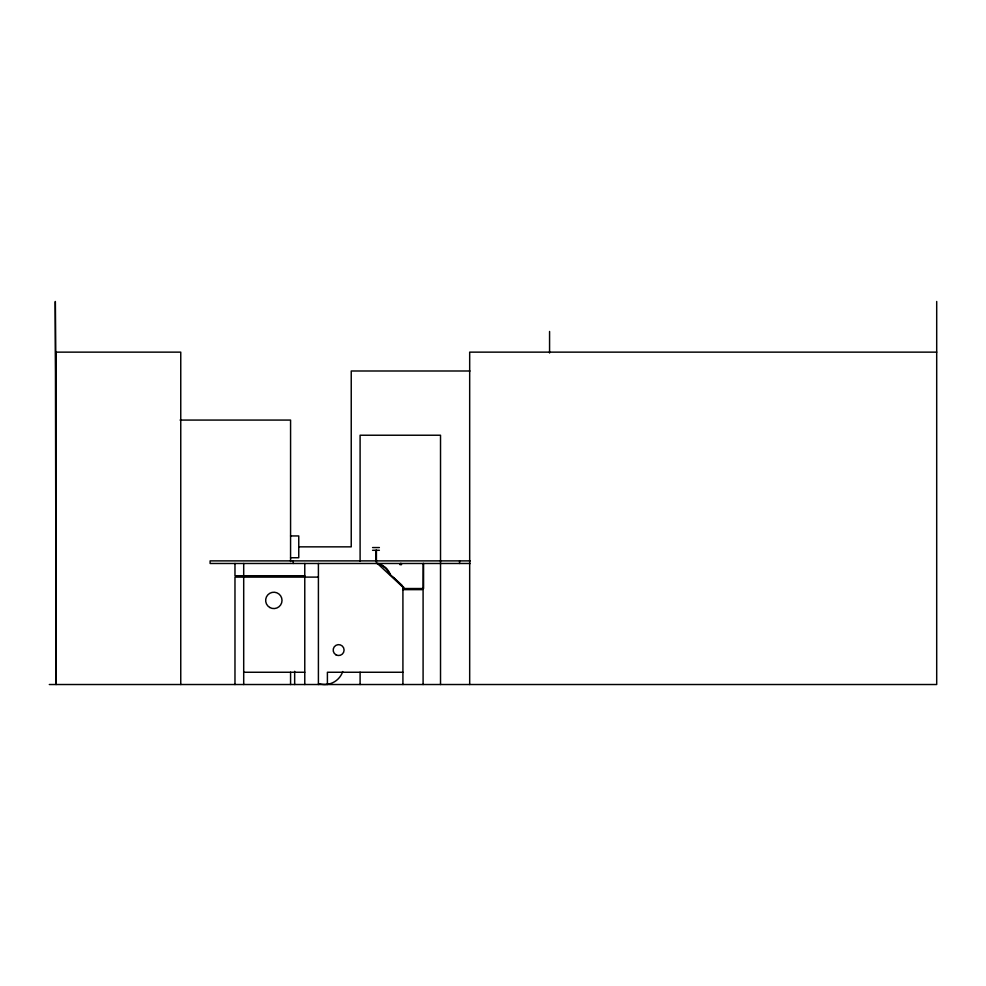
<?xml version="1.0" encoding="UTF-8"?>
<svg xmlns="http://www.w3.org/2000/svg" width="986" height="986" viewBox="0 0 986 986"><rect width="100%" height="100%" fill="white"/><g stroke="black" fill="none" stroke-linecap="round" stroke-linejoin="round"><path stroke-width="1.48" d="M936.7 352.138L469.681 352.138L469.681 684.518M469.977 370.995L351.238 370.995L351.238 546.848L298.758 546.848M180.081 420.073L290.574 420.073L290.574 561.527M290.574 535.94L298.758 535.94L298.758 557.743L290.574 557.743M372.572 547.563L379.388 547.563M372.572 550.287L379.388 550.287M470.347 560.886L210.117 560.886L210.117 563.474L470.347 563.474M304.773 575.738L234.976 575.738L234.976 563.474M318.404 577.106L234.976 577.106L234.976 684.518M402.917 589.64L423.093 589.64L423.093 684.518M243.702 672.255L304.773 672.255M402.917 672.255L327.401 672.255L327.401 684.518M49.3 684.518L936.7 684.518L936.7 301.482M393.451 577.389L401.881 585.216M377.379 563.474L402.917 587.163L402.917 684.518M389.914 574.456L389.716 573.951A17.871 17.871 0 0 0 377.811 563.782L377.724 563.474M56.116 435.233L55.315 301.482L56.116 684.518L56.116 352.138L180.758 352.138L180.758 684.518M549.572 331.469L549.572 353.013M459.575 560.886L459.575 563.474M440.52 684.518L440.52 435.233L360.1 435.233L360.1 561.416M423.561 563.474L423.561 588.531L403.52 588.531L403.52 587.163M423.191 563.474L423.093 588.531M403.619 588.531L403.619 587.163L389.618 573.951A17.871 17.871 0 0 0 377.724 563.782M401.216 563.474L401.179 564.497M401.092 563.819L401.092 564.497M400.846 563.474L401.561 564.497L399.724 564.497L400.538 563.474M400.193 564.497L400.07 563.819M378.193 563.474L378.193 563.782A17.871 17.871 0 0 1 388.706 571.362M376.418 550.287L376.418 563.474M375.986 550.287L375.986 560.985M360.1 672.205L360.1 684.518M318.404 563.474L318.404 684.518M304.773 563.474L304.773 684.518M294.666 671.306L294.666 684.518M293.273 560.886L293.273 563.474M290.574 672.218L290.574 684.518M243.702 563.474L243.702 575.738M243.702 577.106L243.702 684.518M342.721 671.565A19.079 19.079 0 0 1 319.71 683.865M389.445 572.62A17.871 17.871 0 0 1 390.099 573.951M269.745 607.487A8.184 8.184 0 0 0 282.021 600.4A8.184 8.184 0 0 0 269.745 593.313A8.184 8.184 0 0 0 269.745 607.487M335.918 654.803A5.448 5.448 0 0 0 344.089 650.07A5.448 5.448 0 0 0 335.918 645.349A5.448 5.448 0 0 0 335.918 654.803"/></g></svg>
